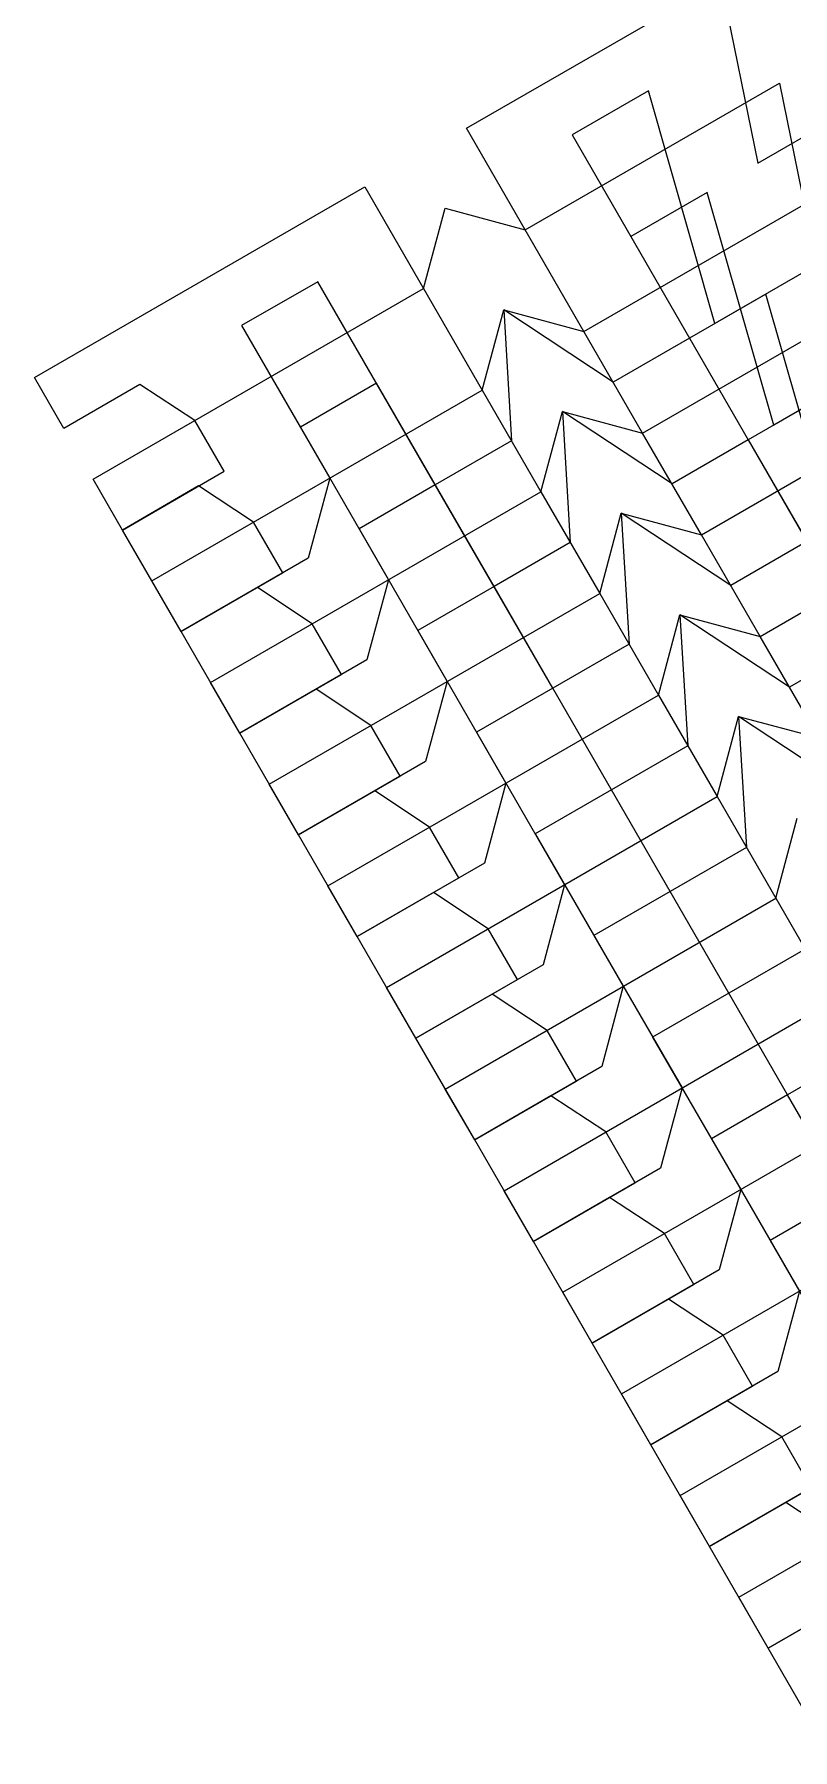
# Model space of a CAD drawing. Extents: x -31.2 to 31.2, y -29.9 to 29.9.
# Drawn here: x -31.239 to -29.625, y -8.69 to -5.036 of the extents above; entities that cross this region are included whole.
import ezdxf

# ---------------------------------------------------------------- set-up
doc = ezdxf.new("R2010")
doc.units = 0

msp = doc.modelspace()

# ---------------------------------------------------------------- linework, layer by layer
for points in [[(-29.2487, -5.3397, 0), (-29.79, -5.6522, 0), (-29.9317, -5.1567, 0), (-30.0941, -5.2505, 0), (-29.8441, -5.6835, 0), (-30.0065, -5.7772, 0), (-30.2397, -5.6232, 0), (-30.223, -5.9022, 0), (-30.3854, -5.996, 0), (-30.6354, -5.563, 0), (-30.7977, -5.6567, 0), (-30.6102, -5.9815, 0), (-30.656, -6.1522, 0), (-30.9266, -6.3085, 0), (-31.0516, -6.092, 0), (-30.8351, -5.967, 0), (-30.8976, -5.8587, 0), (-31.0143, -5.7817, 0), (-31.1766, -5.8755, 0), (-31.2391, -5.7672, 0), (-30.5355, -5.361, 0), (-30.4105, -5.5775, 0), (-30.3647, -5.4067, 0), (-30.194, -5.4525, 0), (-30.319, -5.236, 0), (-29.7777, -4.9235, 0), (-29.6985, -5.3107, 0), (-29.3737, -5.1232, 0)], [(-29.1237, -5.5563, 0), (-29.665, -5.8688, 0), (-29.8067, -5.3732, 0), (-29.9691, -5.467, 0), (-29.7191, -5.9, 0), (-29.8815, -5.9938, 0), (-30.1147, -5.8397, 0), (-30.098, -6.1188, 0), (-30.2604, -6.2125, 0), (-30.5104, -5.7795, 0), (-30.6727, -5.8732, 0), (-30.4852, -6.198, 0), (-30.531, -6.3688, 0), (-30.8016, -6.525, 0), (-30.9266, -6.3085, 0), (-30.7101, -6.1835, 0), (-30.7726, -6.0752, 0), (-30.8893, -5.9982, 0), (-31.0516, -6.092, 0), (-31.1141, -5.9837, 0), (-30.4105, -5.5775, 0), (-30.2855, -5.794, 0), (-30.2397, -5.6232, 0), (-30.069, -5.669, 0), (-30.194, -5.4525, 0), (-29.6527, -5.14, 0), (-29.5735, -5.5272, 0)], [(-29.54, -6.0853, 0), (-29.6817, -5.5897, 0), (-29.8441, -5.6835, 0), (-29.5941, -6.1165, 0), (-29.7565, -6.2103, 0), (-29.9897, -6.0563, 0), (-29.973, -6.3353, 0), (-30.1354, -6.429, 0), (-30.3854, -5.996, 0), (-30.5477, -6.0897, 0), (-30.3602, -6.4145, 0), (-30.406, -6.5853, 0), (-30.6766, -6.7415, 0), (-30.8016, -6.525, 0), (-30.5851, -6.4, 0), (-30.6476, -6.2917, 0), (-30.7643, -6.2147, 0), (-30.9266, -6.3085, 0), (-30.9891, -6.2002, 0), (-30.2855, -5.794, 0), (-30.1605, -6.0105, 0), (-30.1147, -5.8397, 0), (-29.944, -5.8855, 0), (-30.069, -5.669, 0), (-29.5277, -5.3565, 0)], [(-29.54, -6.0853, 0), (-29.6817, -5.5897, 0), (-29.8441, -5.6835, 0), (-29.5941, -6.1165, 0), (-29.7565, -6.2103, 0), (-29.9897, -6.0563, 0), (-29.973, -6.3353, 0), (-30.1354, -6.429, 0), (-30.3854, -5.996, 0), (-30.5477, -6.0897, 0), (-30.3602, -6.4145, 0), (-30.406, -6.5853, 0), (-30.6766, -6.7415, 0), (-30.8016, -6.525, 0), (-30.5851, -6.4, 0), (-30.6476, -6.2917, 0), (-30.7643, -6.2147, 0), (-30.9266, -6.3085, 0), (-30.9891, -6.2002, 0), (-30.2855, -5.794, 0), (-30.1605, -6.0105, 0), (-30.1147, -5.8397, 0), (-29.944, -5.8855, 0), (-30.069, -5.669, 0), (-29.5277, -5.3565, 0)], [(-29.5567, -5.8063, 0), (-29.7191, -5.9, 0), (-29.4691, -6.333, 0), (-29.6315, -6.4268, 0), (-29.8647, -6.2728, 0), (-29.848, -6.5518, 0), (-30.0104, -6.6455, 0), (-30.2604, -6.2125, 0), (-30.4227, -6.3063, 0), (-30.2352, -6.631, 0), (-30.281, -6.8018, 0), (-30.5516, -6.958, 0), (-30.6766, -6.7415, 0), (-30.4601, -6.6165, 0), (-30.5226, -6.5083, 0), (-30.6393, -6.4313, 0), (-30.8016, -6.525, 0), (-30.8641, -6.4167, 0), (-30.1605, -6.0105, 0), (-30.0355, -6.227, 0), (-29.9897, -6.0563, 0), (-29.819, -6.102, 0), (-29.944, -5.8855, 0), (-29.4027, -5.573, 0)], [(-29.5567, -5.8063, 0), (-29.7191, -5.9, 0), (-29.4691, -6.333, 0), (-29.6315, -6.4268, 0), (-29.8647, -6.2728, 0), (-29.848, -6.5518, 0), (-30.0104, -6.6455, 0), (-30.2604, -6.2125, 0), (-30.4227, -6.3063, 0), (-30.2352, -6.631, 0), (-30.281, -6.8018, 0), (-30.5516, -6.958, 0), (-30.6766, -6.7415, 0), (-30.4601, -6.6165, 0), (-30.5226, -6.5083, 0), (-30.6393, -6.4313, 0), (-30.8016, -6.525, 0), (-30.8641, -6.4167, 0), (-30.1605, -6.0105, 0), (-30.0355, -6.227, 0), (-29.9897, -6.0563, 0), (-29.819, -6.102, 0), (-29.944, -5.8855, 0), (-29.4027, -5.573, 0)], [(-29.5065, -6.6433, 0), (-29.7397, -6.4893, 0), (-29.723, -6.7683, 0), (-29.8854, -6.862, 0), (-30.1354, -6.429, 0), (-30.2977, -6.5228, 0), (-30.1102, -6.8475, 0), (-30.156, -7.0183, 0), (-30.4266, -7.1745, 0), (-30.5516, -6.958, 0), (-30.3351, -6.833, 0), (-30.3976, -6.7248, 0), (-30.5143, -6.6478, 0), (-30.6766, -6.7415, 0), (-30.7391, -6.6333, 0), (-30.0355, -6.227, 0), (-29.9105, -6.4435, 0), (-29.8647, -6.2728, 0), (-29.694, -6.3185, 0), (-29.819, -6.102, 0), (-29.2777, -5.7895, 0)], [(-29.5065, -6.6433, 0), (-29.7397, -6.4893, 0), (-29.723, -6.7683, 0), (-29.8854, -6.862, 0), (-30.1354, -6.429, 0), (-30.2977, -6.5228, 0), (-30.1102, -6.8475, 0), (-30.156, -7.0183, 0), (-30.4266, -7.1745, 0), (-30.5516, -6.958, 0), (-30.3351, -6.833, 0), (-30.3976, -6.7248, 0), (-30.5143, -6.6478, 0), (-30.6766, -6.7415, 0), (-30.7391, -6.6333, 0), (-30.0355, -6.227, 0), (-29.9105, -6.4435, 0), (-29.8647, -6.2728, 0), (-29.694, -6.3185, 0), (-29.819, -6.102, 0), (-29.2777, -5.7895, 0)], [(-29.5065, -6.6433, 0), (-29.7397, -6.4893, 0), (-29.723, -6.7683, 0), (-29.8854, -6.862, 0), (-30.1354, -6.429, 0), (-30.2977, -6.5228, 0), (-30.1102, -6.8475, 0), (-30.156, -7.0183, 0), (-30.4266, -7.1745, 0), (-30.5516, -6.958, 0), (-30.3351, -6.833, 0), (-30.3976, -6.7248, 0), (-30.5143, -6.6478, 0), (-30.6766, -6.7415, 0), (-30.7391, -6.6333, 0), (-30.0355, -6.227, 0), (-29.9105, -6.4435, 0), (-29.8647, -6.2728, 0), (-29.694, -6.3185, 0), (-29.819, -6.102, 0), (-29.2777, -5.7895, 0)], [(-29.598, -6.9848, 0), (-29.7604, -7.0785, 0), (-30.0104, -6.6455, 0), (-30.1727, -6.7393, 0), (-29.9852, -7.064, 0), (-30.031, -7.2348, 0), (-30.3016, -7.391, 0), (-30.4266, -7.1745, 0), (-30.2101, -7.0495, 0), (-30.2726, -6.9413, 0), (-30.3893, -6.8643, 0), (-30.5516, -6.958, 0), (-30.6141, -6.8498, 0), (-29.9105, -6.4435, 0), (-29.7855, -6.66, 0), (-29.7397, -6.4893, 0), (-29.569, -6.535, 0), (-29.694, -6.3185, 0), (-29.1527, -6.006, 0)], [(-29.598, -6.9848, 0), (-29.7604, -7.0785, 0), (-30.0104, -6.6455, 0), (-30.1727, -6.7393, 0), (-29.9852, -7.064, 0), (-30.031, -7.2348, 0), (-30.3016, -7.391, 0), (-30.4266, -7.1745, 0), (-30.2101, -7.0495, 0), (-30.2726, -6.9413, 0), (-30.3893, -6.8643, 0), (-30.5516, -6.958, 0), (-30.6141, -6.8498, 0), (-29.9105, -6.4435, 0), (-29.7855, -6.66, 0), (-29.7397, -6.4893, 0), (-29.569, -6.535, 0), (-29.694, -6.3185, 0), (-29.1527, -6.006, 0)], [(-29.598, -6.9848, 0), (-29.7604, -7.0785, 0), (-30.0104, -6.6455, 0), (-30.1727, -6.7393, 0), (-29.9852, -7.064, 0), (-30.031, -7.2348, 0), (-30.3016, -7.391, 0), (-30.4266, -7.1745, 0), (-30.2101, -7.0495, 0), (-30.2726, -6.9413, 0), (-30.3893, -6.8643, 0), (-30.5516, -6.958, 0), (-30.6141, -6.8498, 0), (-29.9105, -6.4435, 0), (-29.7855, -6.66, 0), (-29.7397, -6.4893, 0), (-29.569, -6.535, 0), (-29.694, -6.3185, 0), (-29.1527, -6.006, 0)], [(-29.473, -7.2013, 0), (-29.6354, -7.295, 0), (-29.8854, -6.862, 0), (-30.0477, -6.9558, 0), (-29.8602, -7.2805, 0), (-29.906, -7.4513, 0), (-30.1766, -7.6075, 0), (-30.3016, -7.391, 0), (-30.0851, -7.266, 0), (-30.1476, -7.1578, 0), (-30.2643, -7.0808, 0), (-30.4266, -7.1745, 0), (-30.4891, -7.0663, 0), (-29.7855, -6.66, 0), (-29.6605, -6.8765, 0), (-29.6147, -6.7058, 0)], [(-29.473, -7.2013, 0), (-29.6354, -7.295, 0), (-29.8854, -6.862, 0), (-30.0477, -6.9558, 0), (-29.8602, -7.2805, 0), (-29.906, -7.4513, 0), (-30.1766, -7.6075, 0), (-30.3016, -7.391, 0), (-30.0851, -7.266, 0), (-30.1476, -7.1578, 0), (-30.2643, -7.0808, 0), (-30.4266, -7.1745, 0), (-30.4891, -7.0663, 0), (-29.7855, -6.66, 0), (-29.6605, -6.8765, 0), (-29.6147, -6.7058, 0)], [(-29.473, -7.2013, 0), (-29.6354, -7.295, 0), (-29.8854, -6.862, 0), (-30.0477, -6.9558, 0), (-29.8602, -7.2805, 0), (-29.906, -7.4513, 0), (-30.1766, -7.6075, 0), (-30.3016, -7.391, 0), (-30.0851, -7.266, 0), (-30.1476, -7.1578, 0), (-30.2643, -7.0808, 0), (-30.4266, -7.1745, 0), (-30.4891, -7.0663, 0), (-29.7855, -6.66, 0), (-29.6605, -6.8765, 0), (-29.6147, -6.7058, 0)], [(-29.473, -7.2013, 0), (-29.6354, -7.295, 0), (-29.8854, -6.862, 0), (-30.0477, -6.9558, 0), (-29.8602, -7.2805, 0), (-29.906, -7.4513, 0), (-30.1766, -7.6075, 0), (-30.3016, -7.391, 0), (-30.0851, -7.266, 0), (-30.1476, -7.1578, 0), (-30.2643, -7.0808, 0), (-30.4266, -7.1745, 0), (-30.4891, -7.0663, 0), (-29.7855, -6.66, 0), (-29.6605, -6.8765, 0), (-29.6147, -6.7058, 0)], [(-29.5104, -7.5115, 0), (-29.7604, -7.0785, 0), (-29.9227, -7.1723, 0), (-29.7352, -7.497, 0), (-29.781, -7.6678, 0), (-30.0516, -7.824, 0), (-30.1766, -7.6075, 0), (-29.9601, -7.4825, 0), (-30.0226, -7.3743, 0), (-30.1393, -7.2973, 0), (-30.3016, -7.391, 0), (-30.3641, -7.2828, 0), (-29.6605, -6.8765, 0), (-29.5355, -7.093, 0)], [(-29.5104, -7.5115, 0), (-29.7604, -7.0785, 0), (-29.9227, -7.1723, 0), (-29.7352, -7.497, 0), (-29.781, -7.6678, 0), (-30.0516, -7.824, 0), (-30.1766, -7.6075, 0), (-29.9601, -7.4825, 0), (-30.0226, -7.3743, 0), (-30.1393, -7.2973, 0), (-30.3016, -7.391, 0), (-30.3641, -7.2828, 0), (-29.6605, -6.8765, 0), (-29.5355, -7.093, 0)], [(-29.5104, -7.5115, 0), (-29.7604, -7.0785, 0), (-29.9227, -7.1723, 0), (-29.7352, -7.497, 0), (-29.781, -7.6678, 0), (-30.0516, -7.824, 0), (-30.1766, -7.6075, 0), (-29.9601, -7.4825, 0), (-30.0226, -7.3743, 0), (-30.1393, -7.2973, 0), (-30.3016, -7.391, 0), (-30.3641, -7.2828, 0), (-29.6605, -6.8765, 0), (-29.5355, -7.093, 0)], [(-29.5104, -7.5115, 0), (-29.7604, -7.0785, 0), (-29.9227, -7.1723, 0), (-29.7352, -7.497, 0), (-29.781, -7.6678, 0), (-30.0516, -7.824, 0), (-30.1766, -7.6075, 0), (-29.9601, -7.4825, 0), (-30.0226, -7.3743, 0), (-30.1393, -7.2973, 0), (-30.3016, -7.391, 0), (-30.3641, -7.2828, 0), (-29.6605, -6.8765, 0), (-29.5355, -7.093, 0)], [(-29.3854, -7.728, 0), (-29.6354, -7.295, 0), (-29.7977, -7.3888, 0), (-29.6102, -7.7135, 0), (-29.656, -7.8843, 0), (-29.9266, -8.0405, 0), (-30.0516, -7.824, 0), (-29.8351, -7.699, 0), (-29.8976, -7.5908, 0), (-30.0143, -7.5138, 0), (-30.1766, -7.6075, 0), (-30.2391, -7.4993, 0), (-29.5355, -7.093, 0)], [(-29.3854, -7.728, 0), (-29.6354, -7.295, 0), (-29.7977, -7.3888, 0), (-29.6102, -7.7135, 0), (-29.656, -7.8843, 0), (-29.9266, -8.0405, 0), (-30.0516, -7.824, 0), (-29.8351, -7.699, 0), (-29.8976, -7.5908, 0), (-30.0143, -7.5138, 0), (-30.1766, -7.6075, 0), (-30.2391, -7.4993, 0), (-29.5355, -7.093, 0)], [(-29.3854, -7.728, 0), (-29.6354, -7.295, 0), (-29.7977, -7.3888, 0), (-29.6102, -7.7135, 0), (-29.656, -7.8843, 0), (-29.9266, -8.0405, 0), (-30.0516, -7.824, 0), (-29.8351, -7.699, 0), (-29.8976, -7.5908, 0), (-30.0143, -7.5138, 0), (-30.1766, -7.6075, 0), (-30.2391, -7.4993, 0), (-29.5355, -7.093, 0)], [(-29.3854, -7.728, 0), (-29.6354, -7.295, 0), (-29.7977, -7.3888, 0), (-29.6102, -7.7135, 0), (-29.656, -7.8843, 0), (-29.9266, -8.0405, 0), (-30.0516, -7.824, 0), (-29.8351, -7.699, 0), (-29.8976, -7.5908, 0), (-30.0143, -7.5138, 0), (-30.1766, -7.6075, 0), (-30.2391, -7.4993, 0), (-29.5355, -7.093, 0)], [(-29.531, -8.1008, 0), (-29.8016, -8.2571, 0), (-29.9266, -8.0405, 0), (-29.7101, -7.9155, 0), (-29.7726, -7.8073, 0), (-29.8893, -7.7303, 0), (-30.0516, -7.824, 0), (-30.1141, -7.7158, 0), (-29.4105, -7.3095, 0)], [(-29.531, -8.1008, 0), (-29.8016, -8.2571, 0), (-29.9266, -8.0405, 0), (-29.7101, -7.9155, 0), (-29.7726, -7.8073, 0), (-29.8893, -7.7303, 0), (-30.0516, -7.824, 0), (-30.1141, -7.7158, 0), (-29.4105, -7.3095, 0)], [(-29.531, -8.1008, 0), (-29.8016, -8.2571, 0), (-29.9266, -8.0405, 0), (-29.7101, -7.9155, 0), (-29.7726, -7.8073, 0), (-29.8893, -7.7303, 0), (-30.0516, -7.824, 0), (-30.1141, -7.7158, 0), (-29.4105, -7.3095, 0)], [(-29.531, -8.1008, 0), (-29.8016, -8.2571, 0), (-29.9266, -8.0405, 0), (-29.7101, -7.9155, 0), (-29.7726, -7.8073, 0), (-29.8893, -7.7303, 0), (-30.0516, -7.824, 0), (-30.1141, -7.7158, 0), (-29.4105, -7.3095, 0)], [(-29.406, -8.3173, 0), (-29.6766, -8.4736, 0), (-29.8016, -8.2571, 0), (-29.5851, -8.1321, 0), (-29.6476, -8.0238, 0), (-29.7643, -7.9468, 0), (-29.9266, -8.0405, 0), (-29.9891, -7.9323, 0), (-29.2855, -7.526, 0)], [(-29.406, -8.3173, 0), (-29.6766, -8.4736, 0), (-29.8016, -8.2571, 0), (-29.5851, -8.1321, 0), (-29.6476, -8.0238, 0), (-29.7643, -7.9468, 0), (-29.9266, -8.0405, 0), (-29.9891, -7.9323, 0), (-29.2855, -7.526, 0)], [(-29.406, -8.3173, 0), (-29.6766, -8.4736, 0), (-29.8016, -8.2571, 0), (-29.5851, -8.1321, 0), (-29.6476, -8.0238, 0), (-29.7643, -7.9468, 0), (-29.9266, -8.0405, 0), (-29.9891, -7.9323, 0), (-29.2855, -7.526, 0)], [(-29.406, -8.3173, 0), (-29.6766, -8.4736, 0), (-29.8016, -8.2571, 0), (-29.5851, -8.1321, 0), (-29.6476, -8.0238, 0), (-29.7643, -7.9468, 0), (-29.9266, -8.0405, 0), (-29.9891, -7.9323, 0), (-29.2855, -7.526, 0)], [(-29.5104, -7.5115, 0), (-29.6727, -7.6053, 0), (-29.4852, -7.93, 0)], [(-29.5104, -7.5115, 0), (-29.6727, -7.6053, 0), (-29.4852, -7.93, 0)], [(-29.5104, -7.5115, 0), (-29.6727, -7.6053, 0), (-29.4852, -7.93, 0)], [(-29.5104, -7.5115, 0), (-29.6727, -7.6053, 0), (-29.4852, -7.93, 0)], [(-29.5226, -8.2403, 0), (-29.6393, -8.1633, 0), (-29.8016, -8.2571, 0), (-29.8641, -8.1488, 0), (-29.1605, -7.7425, 0)], [(-29.5226, -8.2403, 0), (-29.6393, -8.1633, 0), (-29.8016, -8.2571, 0), (-29.8641, -8.1488, 0), (-29.1605, -7.7425, 0)], [(-29.5226, -8.2403, 0), (-29.6393, -8.1633, 0), (-29.8016, -8.2571, 0), (-29.8641, -8.1488, 0), (-29.1605, -7.7425, 0)], [(-29.5226, -8.2403, 0), (-29.6393, -8.1633, 0), (-29.8016, -8.2571, 0), (-29.8641, -8.1488, 0), (-29.1605, -7.7425, 0)], [(-29.5143, -8.3798, 0), (-29.6766, -8.4736, 0), (-29.7391, -8.3653, 0), (-29.0355, -7.9591, 0)], [(-29.5143, -8.3798, 0), (-29.6766, -8.4736, 0), (-29.7391, -8.3653, 0), (-29.0355, -7.9591, 0)], [(-29.5143, -8.3798, 0), (-29.6766, -8.4736, 0), (-29.7391, -8.3653, 0), (-29.0355, -7.9591, 0)], [(-29.5143, -8.3798, 0), (-29.6766, -8.4736, 0), (-29.7391, -8.3653, 0), (-29.0355, -7.9591, 0)], [(-29.5516, -8.6901, 0), (-29.6766, -8.4736, 0), (-29.4601, -8.3486, 0)], [(-29.5516, -8.6901, 0), (-29.6766, -8.4736, 0), (-29.4601, -8.3486, 0)], [(-29.5516, -8.6901, 0), (-29.6766, -8.4736, 0), (-29.4601, -8.3486, 0)], [(-29.5516, -8.6901, 0), (-29.6766, -8.4736, 0), (-29.4601, -8.3486, 0)]]:
    msp.add_polyline3d(points)

doc.saveas('drawing.dxf')
